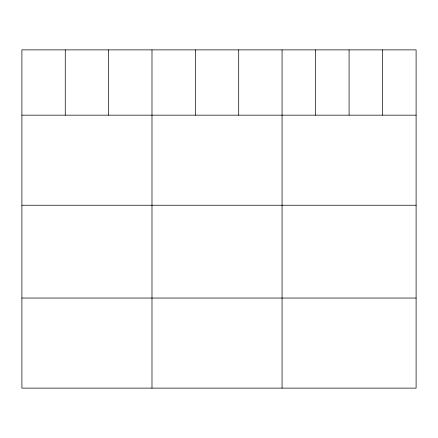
<?xml version="1.0" encoding="UTF-8"?>
<svg xmlns="http://www.w3.org/2000/svg" width="438" height="438" viewBox="0 0 438 438"><rect width="100%" height="100%" fill="white"/><g stroke="black" fill="none" stroke-linecap="round" stroke-linejoin="round"><path stroke-width="0.66" d="M416.1 115.161L416.1 388.123L21.9 388.123L21.9 49.877L416.1 49.877L416.1 115.161L21.9 115.161M21.9 205.241L416.1 205.241M21.9 298.048L416.1 298.048M382.593 49.877L382.593 115.161M349.086 49.877L349.086 115.161M315.579 49.877L315.579 115.161M282.072 49.877L282.072 388.123M238.71 49.877L238.71 115.161M195.348 49.877L195.348 115.161M151.986 49.877L151.986 388.123M108.624 49.877L108.624 115.161M65.262 49.877L65.262 115.161"/></g></svg>
